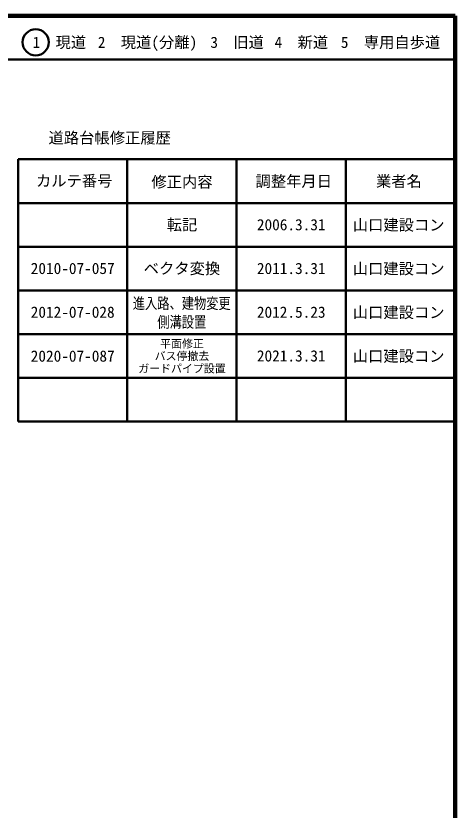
# Model space of a CAD drawing. Units: millimetres on the paper, enlarged 1000 times. Extents: x 39691 to 680000, y 20000 to 380000.
# Drawn here: x 579500 to 680000, y 198357 to 380000 of the extents above; entities that cross this region are included whole.
import ezdxf
from ezdxf.enums import TextEntityAlignment as Align

# ---------------------------------------------------------------- set-up
doc = ezdxf.new("R2010")
doc.units = ezdxf.units.MM
doc.header["$LTSCALE"] = 1000
for name, color, linetype, lineweight in [('M-TTL', 2, 'Continuous', 140), ('M-TTL-FRAM', 2, 'Continuous', 50), ('M-TTL-LINE', 7, 'Continuous', 50)]:
    doc.layers.add(name, color=color, linetype=linetype, lineweight=lineweight)
doc.layers.add('M-TTL-TXT', color=7, linetype='Continuous')
doc.styles.add('ＭＳ ゴシック', font='')
doc.styles.get('ＭＳ ゴシック').set_extended_font_data('MS Gothic')

msp = doc.modelspace()

# ---------------------------------------------------------------- linework, layer by layer
at = {"layer": 'M-TTL'}
for p, q in [((680000, 380000), (40000, 380000)), ((680000, 20000), (680000, 380000))]:
    msp.add_line(p, q, dxfattribs=at)
at = {"layer": 'M-TTL-FRAM'}
for p, q in [((580000, 347197), (580000, 287197)), ((580000, 347197), (680000, 347197)), ((580000, 287197), (680000, 287197))]:
    msp.add_line(p, q, dxfattribs=at)
at = {"layer": 'M-TTL-LINE'}
for p, q in [((40000, 370000), (680000, 370000)), ((605000, 347197), (605000, 287197)), ((630000, 347197), (630000, 287197)), ((655000, 347197), (655000, 287197)), ((580000, 337197), (680000, 337197)), ((580000, 327197), (680000, 327197)), ((580000, 317197), (680000, 317197)), ((580000, 307197), (680000, 307197)), ((580000, 297197), (680000, 297197))]:
    msp.add_line(p, q, dxfattribs=at)
msp.add_circle((584031, 373958), 3000, dxfattribs=at)

# ---------------------------------------------------------------- texts
at = {"layer": 'M-TTL-TXT', "style": 'ＭＳ ゴシック'}
for s, height, p in [('1\u3000現道', 2566, (589448, 373958)), ('2\u3000現道(分離)', 2566, (609619, 373958)), ('3\u3000旧道', 2566, (630121, 373958)), ('4\u3000新道', 2566, (644824, 373958)), ('5\u3000専用自歩道', 2566, (665228, 373958)), ('道路台帳修正履歴', 2566, (600968, 352113)), ('カルテ番号', 2566, (592839, 342277)), ('修正内容', 2566, (617509, 342023)), ('調整年月日', 2566, (643089, 342197)), ('業者名', 2566, (667134, 342197)), ('転記', 2566, (617500, 332245)), ('2006.3.31', 2566, (642500, 332245)), ('山口建設コン', 2566, (667077, 332189)), ('2010-07-057', 2566, (592500, 322245)), ('ベクタ変換', 2566, (617500, 322245)), ('2011.3.31', 2566, (642500, 322245)), ('山口建設コン', 2566, (667077, 322189)), ('2012-07-028', 2566, (592500, 312245)), ('2012.5.23', 2566, (642500, 312245)), ('山口建設コン', 2566, (667077, 312189)), ('平面修正', 1833, (617500, 305016)), ('2020-07-087', 2566, (592500, 302197)), ('バス停撤去', 1833, (617500, 302197)), ('2021.3.31', 2566, (642500, 302245)), ('山口建設コン', 2566, (667077, 302189)), ('ガードパイプ設置', 1833, (617500, 299349))]:
    msp.add_text(s, height=height, dxfattribs=at).set_placement(p, align=Align.MIDDLE_CENTER)
at = {"layer": 'M-TTL-TXT', "style": 'ＭＳ ゴシック', "width": 0.8}
for s, p in [('進入路、建物変更', (617455, 314273)), ('側溝設置', (617455, 309987))]:
    msp.add_text(s, height=2566, dxfattribs=at).set_placement(p, align=Align.MIDDLE_CENTER)

doc.saveas('drawing.dxf')
